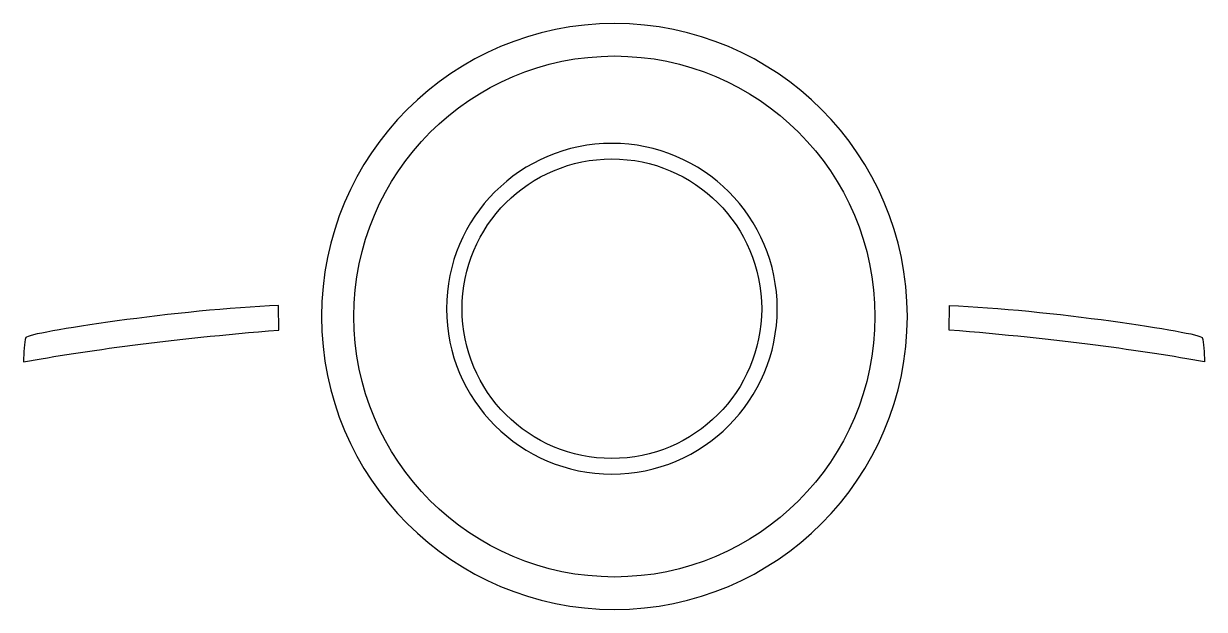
# Model space of a CAD drawing. Header units: millimetres. Extents: x 12 to 139, y 127 to 190.
import ezdxf

# ---------------------------------------------------------------- set-up
doc = ezdxf.new("R2010")
doc.units = ezdxf.units.MM
doc.layers.add('Layer_1', color=7, linetype='CONTINUOUS')

msp = doc.modelspace()

# ---------------------------------------------------------------- linework, layer by layer
at = {"layer": 'Layer_1', "color": 7}
for points in [[(39.22348, 157.44963), (39.191277, 160.091036)], [(111.387669, 157.44963), (111.419872, 160.091036)]]:
    msp.add_lwpolyline(points, dxfattribs=at)
for points in [[(75.352753, 190.438703), (57.941037, 190.438703), (43.826003, 176.323669), (43.826003, 158.91172)], [(106.879503, 158.91172), (106.879503, 176.323669), (92.764469, 190.438703), (75.352753, 190.438703)], [(47.311473, 158.91172), (47.311473, 174.398679), (59.866027, 186.953233), (75.352753, 186.953233)], [(75.352753, 186.953233), (90.839479, 186.953233), (103.394266, 174.398679), (103.394266, 158.91172)], [(75.078299, 177.545964), (65.249394, 177.545964), (57.281539, 169.578108), (57.281539, 159.749437)], [(92.875059, 159.749437), (92.875059, 169.578108), (84.907204, 177.545964), (75.078299, 177.545964)], [(58.953332, 159.749437), (58.953332, 168.654935), (66.172801, 175.87417), (75.078299, 175.87417)], [(75.078299, 175.87417), (83.983797, 175.87417), (91.203266, 168.654935), (91.203266, 159.749437)], [(39.191277, 160.091036), (28.94489, 159.717659), (12.218321, 157.190834), (12.003629, 156.64197)], [(43.826003, 158.91172), (43.826003, 141.500004), (57.941037, 127.38497), (75.352753, 127.38497)], [(75.352753, 130.87044), (59.866027, 130.87044), (47.311473, 143.424993), (47.311473, 158.91172)], [(57.281539, 159.749437), (57.281539, 149.920532), (65.249394, 141.952676), (75.078299, 141.952676)], [(75.078299, 143.62447), (66.172801, 143.62447), (58.953332, 150.843939), (58.953332, 159.749437)], [(91.203266, 159.749437), (91.203266, 150.843939), (83.983797, 143.62447), (75.078299, 143.62447)], [(75.078299, 141.952676), (84.907204, 141.952676), (92.875059, 149.920532), (92.875059, 159.749437)], [(103.394266, 158.91172), (103.394266, 143.424993), (90.839479, 130.87044), (75.352753, 130.87044)], [(75.352753, 127.38497), (92.764469, 127.38497), (106.879503, 141.500004), (106.879503, 158.91172)], [(111.419872, 160.091036), (121.666259, 159.717659), (138.392828, 157.190834), (138.60752, 156.64197)], [(12.003629, 156.64197), (11.805039, 156.134411), (11.757901, 155.021982), (11.760234, 154.040235)], [(11.760234, 154.040235), (18.256286, 155.196536), (27.378342, 156.497753), (39.22348, 157.44963)], [(138.850915, 154.040235), (132.354863, 155.196536), (123.232807, 156.497753), (111.387669, 157.44963)], [(138.60752, 156.64197), (138.80611, 156.134411), (138.853248, 155.021982), (138.850915, 154.040235)]]:
    msp.add_open_spline(points, degree=3, dxfattribs=at)

doc.saveas('drawing.dxf')
